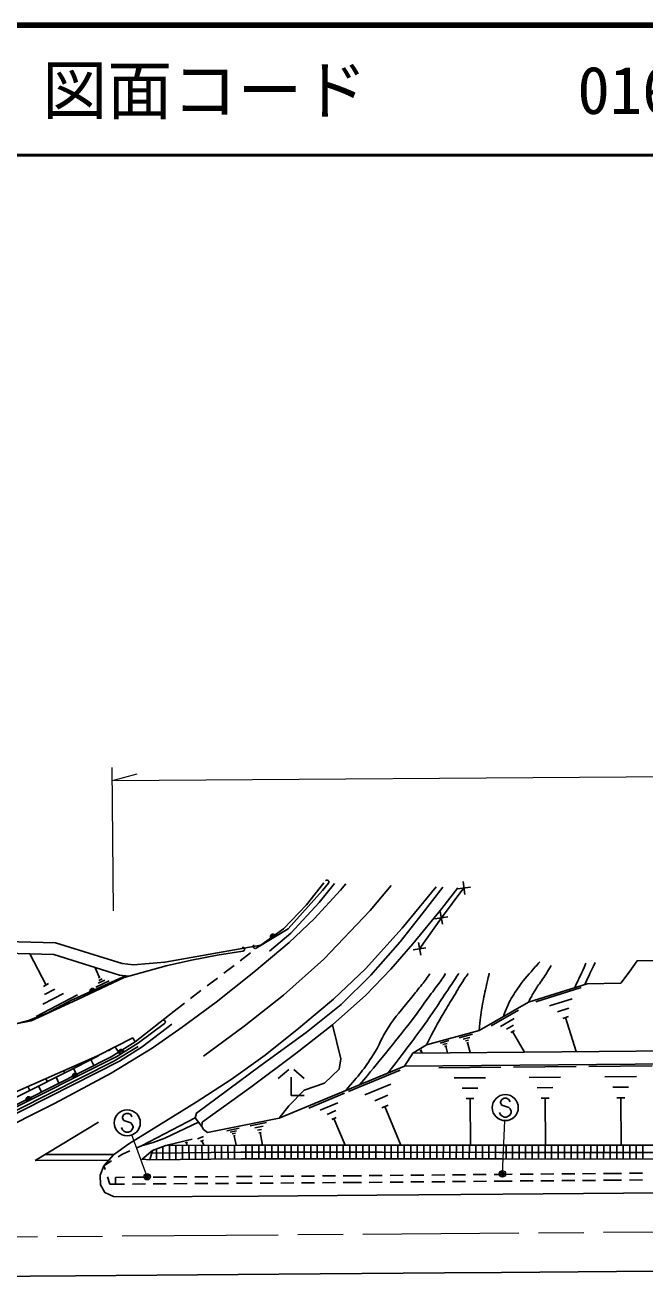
# Model space of a CAD drawing. Units: millimetres at full size, sheet at 1:1000; details may follow other scales. Extents: x 40000 to 680000, y 20000 to 380000.
# Drawn here: x 119068 to 166711, y 283542 to 380000 of the extents above; entities that cross this region are included whole.
import ezdxf
from ezdxf.enums import TextEntityAlignment as Align

# ---------------------------------------------------------------- set-up
doc = ezdxf.new("R2010")
doc.units = ezdxf.units.MM
doc.header["$LTSCALE"] = 1000
doc.header["$PDMODE"] = 32
doc.header["$PDSIZE"] = 500
doc.linetypes.add('CHAIN', pattern=[18.5, 12, -1.5, 3.5, -1.5])
for name, color, linetype, lineweight in [('M-BGD', 7, 'Continuous', 25), ('M-BMK', 2, 'Continuous', 13), ('M-STR-HTXT', 7, 'Continuous', 13), ('M-STR-STRC', 7, 'Continuous', 25), ('M-TTL', 2, 'Continuous', 140), ('M-TTL-LINE', 7, 'Continuous', 50)]:
    doc.layers.add(name, color=color, linetype=linetype, lineweight=lineweight)
doc.layers.add('M-TTL-TXT', color=7, linetype='Continuous')
doc.styles.add('ＭＳ ゴシック', font='')
doc.styles.get('ＭＳ ゴシック').set_extended_font_data('MS Gothic')

msp = doc.modelspace()

# ---------------------------------------------------------------- linework, layer by layer
at = {"layer": 'M-BGD'}
for p, q in [((135611, 308079), (136406, 308685)), ((120676, 306211), (119433, 308605)), ((134338, 307110), (135134, 307716)), ((124786, 306800), (124432, 307572)), ((124850, 306830), (124722, 306771)), ((133065, 306140), (133861, 306746)), ((120876, 306314), (120477, 306107)), ((121351, 305886), (120553, 305471)), ((125536, 306522), (124507, 306051)), ((125200, 306576), (124686, 306340)), ((124993, 306688), (124736, 306570)), ((131793, 305170), (132588, 305776)), ((158320, 304912), (161814, 306011)), ((123101, 305443), (119909, 303786)), ((122027, 305561), (120431, 304732)), ((159377, 304605), (161124, 305154)), ((130520, 304201), (127538, 301833)), ((130520, 304201), (131316, 304807)), ((154896, 303077), (156992, 304278)), ((159997, 304160), (160870, 304434)), ((155620, 303028), (156668, 303628)), ((156082, 302829), (156606, 303129)), ((160398, 303646), (160835, 303783)), ((160616, 303714), (161440, 301094)), ((150974, 301751), (151645, 301933)), ((152439, 302148), (153451, 302423)), ((152738, 302048), (153244, 302185)), ((152910, 301914), (153163, 301982)), ((156414, 302554), (156676, 302705)), ((156545, 302629), (157446, 301058)), ((125864, 301395), (125473, 301155)), ((126259, 301050), (126004, 301465)), ((222356, 301647), (148876, 300980)), ((149404, 301127), (149554, 301218)), ((149479, 301173), (149593, 300986)), ((151187, 301629), (151523, 301720)), ((151317, 301484), (151484, 301529)), ((151400, 301507), (151537, 301004)), ((153019, 301762), (153145, 301796)), ((153082, 301779), (153288, 301020)), ((124705, 300765), (116694, 296726)), ((123456, 300135), (123407, 300231)), ((124350, 300026), (124125, 300472)), ((223204, 300654), (148234, 299974)), ((162406, 299953), (167269, 299997)), ((120777, 298784), (120658, 299020)), ((121672, 298675), (121447, 299122)), ((122116, 299459), (122032, 299626)), ((123011, 299351), (122786, 299797)), ((139329, 299726), (138529, 299026)), ((139529, 299126), (139529, 297726)), ((139729, 299726), (140529, 299026)), ((143926, 298024), (147888, 299668)), ((150862, 299848), (155635, 299891)), ((152062, 299063), (154449, 299085)), ((156614, 299900), (161430, 299944)), ((157825, 299108), (160233, 299130)), ((163629, 299153), (166060, 299175)), ((119437, 298109), (119283, 298415)), ((120332, 298000), (120107, 298446)), ((145190, 297775), (147171, 298597)), ((152666, 298273), (153860, 298284)), ((158435, 298311), (159638, 298322)), ((164244, 298348), (165460, 298359)), ((139529, 297726), (140529, 297726)), ((140868, 296755), (143611, 297894)), ((141743, 296583), (143115, 297152)), ((145959, 297320), (146950, 297731)), ((152972, 297480), (153568, 297485)), ((153270, 297483), (153303, 293903)), ((158743, 297511), (159345, 297517)), ((159044, 297514), (159077, 293902)), ((164556, 297541), (165163, 297546)), ((164860, 297544), (164893, 293897)), ((142276, 296268), (142962, 296552)), ((146481, 296762), (146976, 296968)), ((146729, 296865), (147962, 293893)), ((132663, 295326), (132146, 295991)), ((134570, 295013), (135534, 295207)), ((136358, 295373), (137636, 295631)), ((136720, 295225), (137359, 295353)), ((142637, 295881), (142980, 296024)), ((142809, 295953), (143662, 293895)), ((131908, 294361), (129887, 293872)), ((132319, 294375), (132788, 294577)), ((132538, 294191), (132772, 294292)), ((132655, 294241), (132807, 293890)), ((134843, 294901), (135325, 294998)), ((134996, 294764), (135237, 294813)), ((135089, 294616), (135209, 294640)), ((135149, 294628), (135295, 293905)), ((136923, 295044), (137242, 295108)), ((137045, 294847), (137205, 294879)), ((137125, 294863), (137318, 293904)), ((126565, 293220), (127115, 293463)), ((127664, 293705), (128012, 293859)), ((135661, 293352), (128806, 293285)), ((129167, 292788), (129160, 293600)), ((129667, 292793), (129658, 293786)), ((130167, 292798), (130157, 293874)), ((130667, 292803), (130657, 293877)), ((131167, 292808), (131157, 293880)), ((131383, 294079), (131558, 294122)), ((131470, 294101), (131523, 293882)), ((131667, 292813), (131657, 293883)), ((132167, 292818), (132157, 293886)), ((132667, 292823), (132657, 293889)), ((133167, 292827), (133157, 293892)), ((133667, 292832), (133657, 293895)), ((134167, 292837), (134157, 293898)), ((134667, 292842), (134657, 293901)), ((135167, 292847), (135157, 293904)), ((146514, 293358), (135661, 293352)), ((136026, 292852), (136026, 293906)), ((136526, 292852), (136526, 293905)), ((137026, 292852), (137026, 293905)), ((137526, 292853), (137526, 293904)), ((138026, 292853), (138026, 293903)), ((138526, 292853), (138526, 293903)), ((139026, 292854), (139026, 293902)), ((139526, 292854), (139526, 293901)), ((140026, 292854), (140026, 293900)), ((140526, 292854), (140526, 293900)), ((141026, 292855), (141026, 293899)), ((141526, 292855), (141526, 293898)), ((142026, 292855), (142026, 293897)), ((142526, 292855), (142526, 293897)), ((143026, 292856), (143026, 293896)), ((143526, 292856), (143526, 293895)), ((144026, 292856), (144026, 293894)), ((144526, 292857), (144526, 293894)), ((145026, 292857), (145026, 293893)), ((145526, 292857), (145526, 293892)), ((146026, 292857), (146026, 293892)), ((155510, 293340), (146514, 293358)), ((146715, 292857), (146717, 293891)), ((147215, 292856), (147217, 293892)), ((147715, 292855), (147717, 293893)), ((148215, 292854), (148217, 293894)), ((148715, 292853), (148717, 293895)), ((149215, 292852), (149217, 293896)), ((149715, 292851), (149717, 293896)), ((150215, 292850), (150217, 293897)), ((150715, 292849), (150717, 293898)), ((151215, 292848), (151217, 293899)), ((151715, 292847), (151717, 293900)), ((152215, 292846), (152217, 293901)), ((152715, 292845), (152717, 293902)), ((153215, 292844), (153217, 293902)), ((153715, 292843), (153717, 293903)), ((154215, 292842), (154217, 293904)), ((154715, 292841), (154717, 293905)), ((155215, 292840), (155217, 293906)), ((173470, 293321), (155510, 293339)), ((156041, 292839), (156042, 293905)), ((156541, 292838), (156542, 293905)), ((157041, 292838), (157042, 293904)), ((157541, 292837), (157542, 293904)), ((158041, 292837), (158042, 293903)), ((158541, 292836), (158542, 293903)), ((159041, 292836), (159042, 293902)), ((159541, 292835), (159542, 293902)), ((160041, 292835), (160042, 293901)), ((160541, 292834), (160542, 293901)), ((161041, 292834), (161042, 293901)), ((161541, 292833), (161542, 293900)), ((162041, 292833), (162042, 293900)), ((162541, 292832), (162542, 293899)), ((163041, 292832), (163042, 293899)), ((163541, 292831), (163542, 293898)), ((164041, 292831), (164042, 293898)), ((164541, 292830), (164542, 293897)), ((165041, 292830), (165042, 293897)), ((165541, 292829), (165542, 293896)), ((166041, 292829), (166042, 293896)), ((166541, 292828), (166542, 293895)), ((125125, 292308), (125721, 292685)), ((125218, 292028), (125125, 292308)), ((126228, 293006), (126565, 293220)), ((128667, 292784), (128667, 292824)), ((125588, 290912), (125407, 291459)), ((126710, 291429), (126008, 291424)), ((126012, 290904), (126008, 291424)), ((128310, 291440), (127310, 291433)), ((129909, 291451), (128910, 291444)), ((131509, 291462), (130509, 291455)), ((133109, 291473), (132109, 291466)), ((134709, 291484), (133709, 291477)), ((136010, 291493), (135309, 291489)), ((136521, 291497), (136010, 291493)), ((138121, 291507), (137121, 291501)), ((139721, 291518), (138721, 291511)), ((141321, 291528), (140321, 291521)), ((142921, 291538), (141921, 291532)), ((144031, 291546), (143521, 291542)), ((144923, 291554), (144031, 291546)), ((146522, 291569), (145522, 291559)), ((148122, 291583), (147122, 291574)), ((149722, 291598), (148722, 291589)), ((151322, 291613), (150322, 291604)), ((152922, 291627), (151922, 291618)), ((154522, 291642), (153522, 291633)), ((156014, 291656), (155122, 291648)), ((156516, 291660), (156014, 291656)), ((158116, 291674), (157116, 291665)), ((159716, 291687), (158716, 291679)), ((161316, 291700), (160316, 291692)), ((162916, 291714), (161916, 291705)), ((164018, 291723), (163516, 291719)), ((164916, 291730), (164018, 291723)), ((166516, 291743), (165516, 291735)), ((126012, 290904), (125588, 290912)), ((126713, 290909), (126012, 290904)), ((128313, 290920), (127313, 290913)), ((129913, 290931), (128913, 290924)), ((131513, 290942), (130513, 290935)), ((133113, 290953), (132113, 290946)), ((134713, 290964), (133713, 290958)), ((136014, 290973), (135313, 290969)), ((136525, 290977), (136014, 290973)), ((138125, 290987), (137125, 290981)), ((139725, 290998), (138725, 290991)), ((141324, 291008), (140325, 291001)), ((142924, 291018), (141924, 291012)), ((144035, 291026), (143524, 291022)), ((144927, 291034), (144035, 291026)), ((146527, 291049), (145527, 291039)), ((148127, 291063), (147127, 291054)), ((149727, 291078), (148727, 291069)), ((151327, 291093), (150327, 291084)), ((152927, 291107), (151927, 291098)), ((154526, 291122), (153526, 291113)), ((156018, 291136), (155126, 291128)), ((156520, 291140), (156018, 291136)), ((158120, 291154), (157120, 291145)), ((159720, 291167), (158720, 291159)), ((161320, 291180), (160320, 291172)), ((162920, 291194), (161920, 291185)), ((164022, 291203), (163520, 291199)), ((164920, 291210), (164022, 291203)), ((166520, 291223), (165520, 291215))]:
    msp.add_line(p, q, dxfattribs=at)
for points in [[(151187, 313728), (149591, 311680), (147895, 309532), (145649, 306977), (143358, 304708), (140661, 302565), (137100, 299966), (132237, 296370), (132146, 295991), (128012, 293859)], [(152326, 313688), (151113, 312080), (148870, 309368), (147171, 307417), (145257, 305442), (142704, 303157), (139879, 300939), (136413, 298370), (132676, 295660)], [(137192, 309281), (138927, 310528), (140698, 312377), (142034, 314053)], [(137852, 308819), (139483, 310189), (141682, 312552), (142848, 314024)], [(126775, 306925), (122593, 305008), (120754, 304055), (119339, 303476), (117999, 303129), (116142, 302925), (114263, 302831), (110827, 302728), (108432, 302892), (104613, 303518), (101458, 304174), (97053, 305218), (95458, 305902), (86690, 308062), (83772, 308900), (77314, 310736), (75469, 310411)], [(127403, 307759), (126518, 307861), (121417, 309460), (115729, 309614), (115431, 309591)], [(127053, 306893), (126330, 306976), (121268, 308564), (115751, 308713), (115499, 308694)], [(137192, 309281), (129816, 307956), (127403, 307759)], [(138605, 295979), (148234, 299974), (148876, 300980), (149925, 301622), (153969, 302719), (157769, 304896), (162275, 306313), (164854, 306346), (165510, 307202), (166111, 308068), (202585, 308358), (203872, 307516)], [(106014, 292029), (109136, 292910), (113116, 294112), (114712, 294651), (116497, 295391), (120925, 297625), (126330, 300360), (128058, 301454), (130349, 303192)], [(138605, 295979), (139329, 296913), (140514, 298116), (142072, 298678), (143197, 299754), (143335, 300543), (142704, 303157)], [(107764, 296937), (111245, 297353), (116497, 297188), (124631, 300770), (127349, 302146), (127538, 301833), (127347, 302145)], [(127747, 301492), (125885, 300352), (116021, 295378)], [(127538, 301833), (125690, 300701), (116890, 296265)], [(132393, 295679), (129821, 294448), (128908, 294092), (128012, 293859)], [(132676, 295660), (132663, 295326), (132793, 295114)], [(138605, 295979), (133081, 294866), (132793, 295114)], [(155278, 293906), (173388, 293889), (193384, 293999), (215292, 294220), (229773, 294333), (235523, 294768), (235533, 293668)], [(128868, 293491), (128057, 292816), (128655, 292783)], [(129887, 293872), (128868, 293491), (128655, 292783), (135667, 292852), (146526, 292858), (155715, 292839)], [(129887, 293872), (135655, 293907), (146500, 293891), (155278, 293906)], [(155715, 292839), (173541, 292821), (193327, 292957), (215368, 293114), (229881, 293235), (235533, 293668)]]:
    msp.add_lwpolyline(points, dxfattribs=at)
for points, knots in [([(155847, 303795), (156011, 304284), (156072, 304439), (156261, 304831), (156513, 305354), (156714, 305617), (157047, 306092), (157494, 306730), (157794, 307052), (158313, 307632), (158437, 307771), (158477, 307819), (158634, 307986)], [0, 0, 0, 0, 1, 1, 1, 2, 2, 2, 3, 3, 3, 4, 4, 4, 4]), ([(157769, 304896), (157977, 305314), (158039, 305435), (158239, 305766), (158456, 306125), (158614, 306303), (158845, 306654), (159113, 307059), (159195, 307194), (159511, 307704)], [0, 0, 0, 0, 1, 1, 1, 2, 2, 2, 3, 3, 3, 3]), ([(143723, 298102), (144764, 299333), (145115, 299702), (145830, 300850), (146316, 301631), (146480, 302132), (146966, 302913), (147547, 303849), (148002, 304285), (148685, 305149), (148988, 305532), (149175, 305733), (149475, 306118), (149762, 306487), (149852, 306612), (150189, 307079)], [0, 0, 0, 0, 1, 1, 1, 2, 2, 2, 3, 3, 3, 4, 4, 4, 5, 5, 5, 5]), ([(144764, 298534), (145743, 299695), (145996, 299996), (146768, 300947), (147559, 301921), (148001, 302467), (148764, 303464), (149333, 304207), (149620, 304648), (150177, 305400), (150502, 305839), (150703, 306072), (151014, 306521), (151166, 306741), (151216, 306813), (151395, 307088)], [0, 0, 0, 0, 1, 1, 1, 2, 2, 2, 3, 3, 3, 4, 4, 4, 5, 5, 5, 5]), ([(146972, 299451), (147681, 300374), (147862, 300610), (148423, 301360), (148955, 302069), (149256, 302464), (149771, 303185), (150090, 303630), (150264, 303883), (150570, 304336), (150958, 304911), (151165, 305240), (151550, 305817), (151884, 306318), (151990, 306475), (152410, 307096)], [0, 0, 0, 0, 1, 1, 1, 2, 2, 2, 3, 3, 3, 4, 4, 4, 5, 5, 5, 5]), ([(149925, 301622), (150539, 302806), (150696, 303134), (151247, 304070), (151546, 304578), (151727, 304854), (152033, 305357), (152343, 305868), (152491, 306171), (152828, 306666), (152945, 306838), (152983, 306896), (153133, 307102)], [0, 0, 0, 0, 1, 1, 1, 2, 2, 2, 3, 3, 3, 4, 4, 4, 4]), ([(153969, 302719), (154052, 303596), (154071, 303846), (154194, 304560), (154294, 305144), (154374, 305466), (154502, 306045), (154595, 306463), (154626, 306597), (154748, 307114)], [0, 0, 0, 0, 1, 1, 1, 2, 2, 2, 3, 3, 3, 3])]:
    msp.add_open_spline(points, degree=3, knots=knots, dxfattribs=at)
for points in [[(161321, 306013), (161752, 306946), (161752, 306946), (162183, 307879)], [(162100, 306258), (162490, 307100), (162490, 307100), (162879, 307943)]]:
    msp.add_open_spline(points, degree=3, dxfattribs=at)
at = {"layer": 'M-BMK', "linetype": 'CHAIN'}
msp.add_line((71028, 286505), (231103, 287718), dxfattribs=at)
msp.add_line((71028, 286505), (231103, 287718), dxfattribs=at)
at = {"layer": 'M-STR-HTXT'}
for p, q in [((125853, 311921), (125769, 322921)), ((125777, 321921), (230837, 322717)), ((125777, 321921), (127673, 322435)), ((155756, 291690), (155937, 295783)), ((128449, 291475), (127276, 294682))]:
    msp.add_line(p, q, dxfattribs=at)
for centre, radius in [((128449, 291475), 150), ((128449, 291475), 120), ((128449, 291475), 90), ((128449, 291475), 60), ((128449, 291475), 30), ((128449, 291475), 20), ((155756, 291690), 150), ((155756, 291690), 120), ((155756, 291690), 90), ((155756, 291690), 60), ((155756, 291690), 30), ((155756, 291690), 20)]:
    msp.add_circle(centre, radius, dxfattribs=at)
for p in [(128449, 291475), (155756, 291690)]:
    msp.add_point(p, dxfattribs=at)
at = {"layer": 'M-STR-STRC'}
for p, q in [((153296, 313740), (152305, 313602)), ((152869, 313176), (152732, 314166)), ((151153, 310886), (150981, 311871)), ((151560, 311464), (150575, 311292)), ((149883, 309080), (148898, 308908)), ((149476, 308501), (149304, 309486)), ((155708, 297421), (155617, 297239)), ((155617, 297239), (155617, 297148)), ((155617, 297148), (155708, 296967)), ((155890, 297512), (155708, 297421)), ((156072, 297512), (155890, 297512)), ((156253, 297421), (156072, 297512)), ((156344, 297239), (156253, 297421)), ((126648, 296253), (126557, 296072)), ((126830, 296344), (126648, 296253)), ((127012, 296344), (126830, 296344)), ((127194, 296253), (127012, 296344)), ((127284, 296072), (127194, 296253)), ((155617, 296239), (155526, 296421)), ((155708, 296148), (155617, 296239)), ((155708, 296967), (156253, 296785)), ((155890, 296057), (155708, 296148)), ((156253, 296148), (156072, 296057)), ((156253, 296785), (156344, 296694)), ((156344, 296239), (156253, 296148)), ((156344, 296694), (156435, 296512)), ((156435, 296421), (156344, 296239)), ((156435, 296512), (156435, 296421)), ((119851, 292731), (124718, 295668)), ((126557, 295072), (126466, 295253)), ((126557, 296072), (126557, 295981)), ((126557, 295981), (126648, 295799)), ((126648, 295799), (127194, 295617)), ((127194, 295617), (127284, 295526)), ((127284, 295526), (127375, 295344)), ((127375, 295253), (127284, 295072)), ((127375, 295344), (127375, 295253)), ((156072, 296057), (155890, 296057)), ((126648, 294981), (126557, 295072)), ((126830, 294890), (126648, 294981)), ((127012, 294890), (126830, 294890)), ((127194, 294981), (127012, 294890)), ((127284, 295072), (127194, 294981)), ((125505, 292735), (119851, 292731)), ((125925, 293186), (120598, 293181))]:
    msp.add_line(p, q, dxfattribs=at)
for points in [[(143731, 313993), (143307, 313498), (141284, 311304), (139365, 309480), (136645, 307193), (133763, 304903), (131146, 302976), (128841, 301354), (125677, 299428), (121328, 297106), (116553, 294717), (112128, 292563), (109140, 291163), (107022, 290329), (105327, 289882), (103890, 289737), (101689, 289704), (85716, 289572), (72393, 289496), (71006, 289485)], [(155786, 290123), (146094, 290051), (137001, 289986), (126835, 289915), (125868, 289955), (125206, 290254), (124874, 290855), (124836, 291603), (125125, 292308), (125868, 293144), (127043, 294006), (129000, 295204), (132224, 297193), (134916, 298950), (137530, 300823), (140118, 302889), (142764, 305123), (145228, 307444), (148044, 310585), (150660, 313747)], [(132794, 300743), (135906, 303040), (138942, 305433), (142023, 308204), (145587, 311935), (147195, 313870)], [(142381, 314041), (141938, 313486), (139302, 310518), (136828, 309035)], [(152800, 313671), (151067, 311378), (149390, 308994)], [(135809, 308813), (133840, 308494), (131868, 308129), (129920, 307680), (126673, 306789), (123087, 305091), (119538, 303467), (115729, 302719), (111754, 302535), (107881, 302810), (103990, 303480), (100153, 304303), (97275, 304982)], [(129790, 303248), (127796, 301763), (126123, 300722), (117188, 296237), (113515, 294710), (109699, 293499), (105865, 292391), (101983, 291484), (98026, 291054), (96233, 291018)], [(155786, 290123), (171278, 290259), (187361, 290395), (206065, 290550), (221712, 290660), (235639, 290803), (241708, 290903), (243253, 291085), (244502, 291523), (245357, 292058)], [(284744, 289327), (279581, 288432), (274645, 287725), (268303, 286981), (262555, 286391), (255613, 285782), (249355, 285261), (244699, 284993), (239583, 284825), (235708, 284737), (219913, 284621), (204927, 284519), (191053, 284396), (176276, 284281), (155685, 284110)], [(82889, 283542), (96303, 283661), (108960, 283758), (122946, 283854), (138566, 283974), (151299, 284078), (155685, 284110)]]:
    msp.add_lwpolyline(points, dxfattribs=at)
for centre, radius in [((138111, 309935), 100), ((124244, 305763), 100), ((126451, 301059), 100), ((122905, 299233), 100), ((119330, 297439), 112), ((119330, 297439), 100), ((155981, 296785), 1000), ((126921, 295617), 1000)]:
    msp.add_circle(centre, radius, dxfattribs=at)
for centre, radius, start, end in [((142264, 314134), 150, 321.36677, 141.36677), ((138111, 309935), 188, 354.0673, 247.8071), ((138111, 309935), 150, 342.34682, 259.52758), ((138111, 309935), 112, 300.93722, 300.93717), ((135785, 308961), 150, 279.19403, 99.19403), ((136750, 309164), 150, 120.9372, 300.9372), ((124244, 305763), 188, 348.4697, 242.20949), ((124244, 305763), 150, 336.74922, 253.92997), ((124244, 305763), 112, 295.33961, 295.33958), ((129700, 303368), 150, 306.67494, 126.67494), ((126451, 301059), 188, 355.00019, 248.73998), ((126451, 301059), 150, 343.27971, 260.46046), ((126451, 301059), 112, 301.8701, 301.87007), ((122905, 299233), 188, 349.78449, 243.52428), ((122905, 299233), 150, 338.06401, 255.24476), ((122905, 299233), 112, 296.6544, 296.65437), ((119330, 297439), 188, 349.78449, 243.52428), ((119330, 297439), 150, 338.06401, 255.24476)]:
    msp.add_arc(centre, radius, start, end, dxfattribs=at)
at = {"layer": 'M-TTL'}
msp.add_line((680000, 380000), (40000, 380000), dxfattribs=at)
at = {"layer": 'M-TTL-LINE'}
msp.add_line((40000, 370000), (680000, 370000), dxfattribs=at)

# ---------------------------------------------------------------- texts
at = {"layer": 'M-TTL-TXT', "style": 'ＭＳ ゴシック'}
for s, p in [('図面コード', (120380, 375000)), ('016-00', (161521, 375000))]:
    msp.add_text(s, height=3666, dxfattribs=at).set_placement(p, align=Align.MIDDLE_LEFT)

doc.saveas('drawing.dxf')
